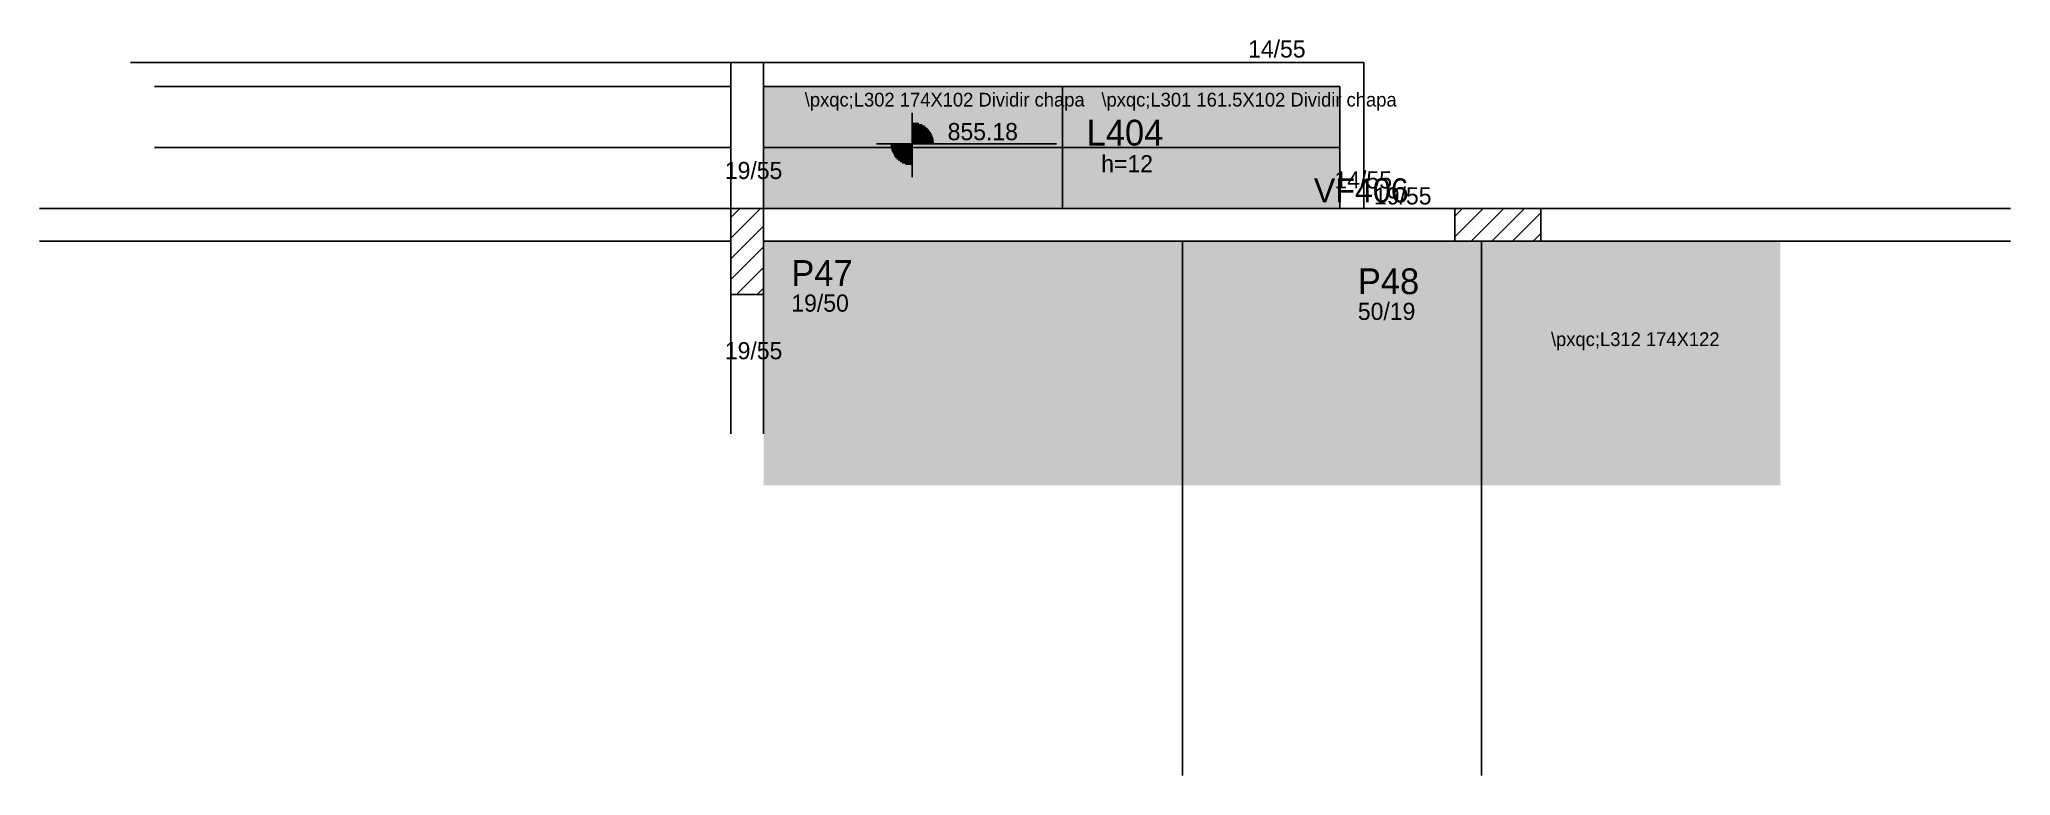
# Model space of a CAD drawing. Header units: metres. Extents: x 4631 to 5778, y 2203 to 2632.
import ezdxf

# ---------------------------------------------------------------- set-up
doc = ezdxf.new("R2010")
doc.units = ezdxf.units.M
for name, color, linetype in [('3', 7, 'Continuous'), ('4', 7, 'Continuous'), ('7', 7, 'Continuous'), ('AUX00', 7, 'Continuous'), ('Painéis', 7, 'Continuous'), ('REAPROVEITAMENTO', 7, 'Continuous')]:
    doc.layers.add(name, color=color, linetype=linetype)

msp = doc.modelspace()

# ---------------------------------------------------------------- hatches: boundary and pattern name
at = {"layer": 'REAPROVEITAMENTO'}
h = msp.add_hatch(color=7, dxfattribs=at)
h.dxf.hatch_style = 1
h.paths.add_polyline_path([(5388, 2533.1), (5388, 2604.1), (5388, 2604.1), (5052.5, 2604.1), (5052.5, 2604.1), (5052.5, 2533.1), (5052.5, 2533.1), (5388, 2533.1)])
h = msp.add_hatch(color=7, dxfattribs=at)
h.dxf.hatch_style = 1
h.paths.add_polyline_path([(5644.5, 2372.1), (5644.5, 2514.1), (5644.5, 2514.1), (5052.5, 2514.1), (5052.5, 2514.1), (5052.5, 2372.1), (5052.5, 2372.1), (5644.5, 2372.1)])

# ---------------------------------------------------------------- linework, layer by layer
at = {"layer": '3', "color": 7, "lineweight": 25}
for p, q in [((5033.5, 2618.1), (4684, 2618.1)), ((5052.5, 2618.1), (5402, 2618.1)), ((5402, 2618.1), (5402, 2533.1)), ((5033.5, 2604.1), (4698, 2604.1)), ((5052.5, 2604.1), (5388, 2604.1)), ((5388, 2604.1), (5388, 2533.1)), ((5139.1, 2583.3), (5139.1, 2588.8)), ((5139.1, 2583.3), (5139.1, 2558.3)), ((5139.1, 2582.7), (5142.9, 2582.7)), ((5139.1, 2581.9), (5144.8, 2581.9)), ((5126.6, 2570.8), (5118.2, 2570.8)), ((5126.6, 2570.8), (5151.6, 2570.8)), ((5139.1, 2581.1), (5146.2, 2581.1)), ((5139.1, 2580.3), (5147.2, 2580.3)), ((5139.1, 2579.5), (5148, 2579.5)), ((5139.1, 2578.7), (5148.7, 2578.7)), ((5139.1, 2577.9), (5149.3, 2577.9)), ((5139.1, 2577.2), (5149.9, 2577.2)), ((5139.1, 2576.4), (5150.3, 2576.4)), ((5139.1, 2575.6), (5150.6, 2575.6)), ((5139.1, 2574.8), (5150.9, 2574.8)), ((5139.1, 2574), (5151.2, 2574)), ((5139.1, 2573.2), (5151.4, 2573.2)), ((5139.1, 2572.4), (5151.5, 2572.4)), ((5139.1, 2571.6), (5151.6, 2571.6)), ((5151.6, 2570.8), (5223, 2570.8)), ((5139.1, 2570), (5126.6, 2570)), ((5139.1, 2569.2), (5126.7, 2569.2)), ((5139.1, 2568.4), (5126.8, 2568.4)), ((5139.1, 2567.6), (5127, 2567.6)), ((5139.1, 2566.8), (5127.2, 2566.8)), ((5139.1, 2566.1), (5127.5, 2566.1)), ((5139.1, 2565.3), (5127.9, 2565.3)), ((5139.1, 2564.5), (5128.3, 2564.5)), ((5139.1, 2563.7), (5128.8, 2563.7)), ((5139.1, 2562.9), (5129.4, 2562.9)), ((5139.1, 2562.1), (5130.1, 2562.1)), ((5139.1, 2561.3), (5131, 2561.3)), ((5139.1, 2560.5), (5132, 2560.5)), ((5139.1, 2559.7), (5133.3, 2559.7)), ((5139.1, 2558.9), (5135.2, 2558.9)), ((5139.1, 2558.3), (5139.1, 2551.4)), ((5033.5, 2515.9), (5050.7, 2533.1)), ((5033.5, 2527.9), (5038.7, 2533.1)), ((5455, 2516.6), (5471.4, 2533.1)), ((5455, 2528.7), (5459.4, 2533.1)), ((5464.5, 2514.1), (5483.5, 2533.1)), ((5476.5, 2514.1), (5495.5, 2533.1)), ((5488.5, 2514.1), (5505, 2530.6)), ((5033.5, 2503.9), (5052.5, 2522.9)), ((5500.5, 2514.1), (5505, 2518.6)), ((5033.5, 2491.8), (5052.5, 2510.8)), ((5036.8, 2483.1), (5052.5, 2498.8)), ((5048.8, 2483.1), (5052.5, 2486.8))]:
    msp.add_line(p, q, dxfattribs=at)
for points in [[(5033.5, 2618.1), (5033.5, 2533.1)], [(5033.5, 2618.1), (5052.5, 2618.1)], [(5052.5, 2533.1), (5052.5, 2618.1)], [(5033.5, 2533.1), (4631, 2533.1)], [(5455, 2533.1), (5052.5, 2533.1)], [(5778.5, 2533.1), (5505, 2533.1)], [(4631, 2514.1), (5033.5, 2514.1)], [(5052.5, 2514.1), (5455, 2514.1)], [(5505, 2514.1), (5778.5, 2514.1)], [(5033.5, 2483.1), (5033.5, 2402.1)], [(5052.5, 2402.1), (5052.5, 2483.1)]]:
    msp.add_lwpolyline(points, dxfattribs=at)
at = {"layer": '7', "color": 7, "lineweight": 25}
for points in [[(5033.5, 2483.1), (5052.5, 2483.1), (5052.5, 2533.1), (5033.5, 2533.1), (5033.5, 2483.1)], [(5455, 2514.1), (5505, 2514.1), (5505, 2533.1), (5455, 2533.1), (5455, 2514.1)]]:
    msp.add_lwpolyline(points, dxfattribs=at)
at = {"layer": 'Painéis', "color": 7, "lineweight": 25}
for p, q in [((5226.5, 2604.1), (5226.5, 2533.1)), ((4698, 2568.6), (5033.5, 2568.6)), ((5052.5, 2568.6), (5388, 2568.6)), ((5296.5, 2203.1), (5296.5, 2514.1)), ((5470.5, 2203.1), (5470.5, 2514.1))]:
    msp.add_line(p, q, dxfattribs=at)

# ---------------------------------------------------------------- texts
at = {"layer": '3', "color": 7, "lineweight": 25}
for s, p in [('14/55', (5334.6, 2621)), ('855.18', (5159.7, 2572.9)), ('19/55', (5030, 2550.3)), ('h=12', (5249.1, 2554.2)), ('14/55', (5384.9, 2544.8)), ('19/55', (5407.9, 2535.5)), ('19/50', (5068.7, 2473.1)), ('50/19', (5398.5, 2468.3)), ('19/55', (5030, 2445.4))]:
    msp.add_text(s, height=10, dxfattribs=at).set_placement(p)
at = {"layer": '4', "color": 7, "lineweight": 25}
for s, height, p in [('L404', 15, (5240.6, 2569.8)), ('VF406', 14, (5372.9, 2536.7)), ('P47', 15, (5068.7, 2488.1)), ('P48', 15, (5398.5, 2483.3))]:
    msp.add_text(s, height=height, dxfattribs=at).set_placement(p)
at = {"layer": 'AUX00', "color": 7, "lineweight": 25}
for s, p in [('\\pxqc;L302^J174X102^JDividir chapa', (5076.5, 2592.5)), ('\\pxqc;L301^J161.5X102^JDividir chapa', (5249.2, 2592.5)), ('\\pxqc;L312^J174X122', (5510.9, 2453.1))]:
    msp.add_text(s, height=8, dxfattribs=at).set_placement(p)

doc.saveas('drawing.dxf')
